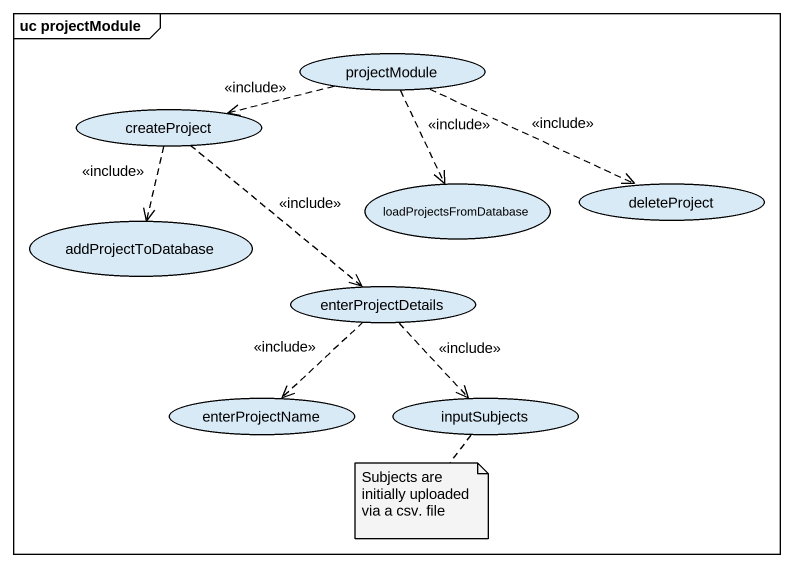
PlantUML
@startuml
mainframe uc projectModule
usecase projectModule
usecase createProject
usecase addProjectToDatabase
usecase loadProjectsFromDatabase
usecase deleteProject
usecase enterProjectDetails
usecase enterProjectName
usecase inputSubjects
projectModule .left.> createProject : <<include>>
projectModule ..> loadProjectsFromDatabase : <<include>>
projectModule .right.> deleteProject : <<include>>
createProject ..> addProjectToDatabase : <<include>>
createProject ..> enterProjectDetails : <<include>>
enterProjectDetails ..> enterProjectName : <<include>>
enterProjectDetails ..> inputSubjects : <<include>>
note bottom of inputSubjects : Subjects are initially uploaded via a csv. file
@enduml
